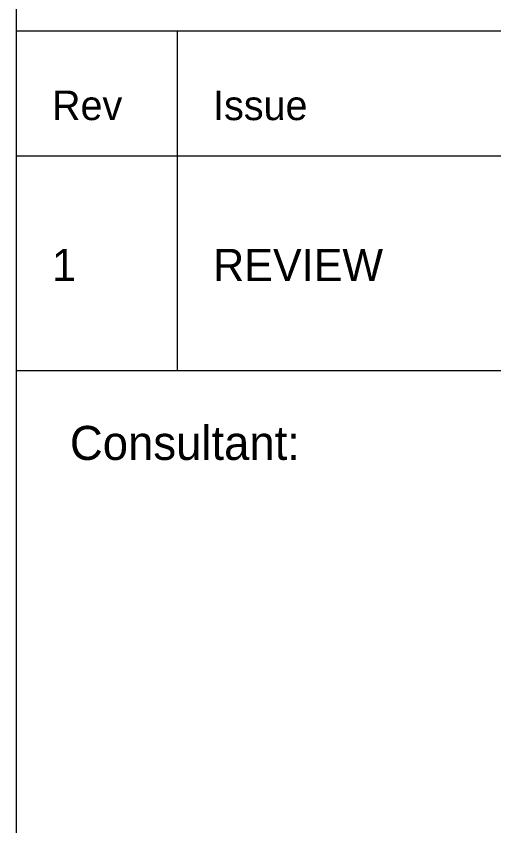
# Paper-space layout '02 Elevations and 3D' of a CAD drawing. Header units: millimetres. Extents: x 5 to 415, y 7 to 290.
# Drawn here: x 342 to 368.68, y 86.54 to 131.81 of the extents above; entities that cross this region are included whole.
import ezdxf

# ---------------------------------------------------------------- set-up
doc = ezdxf.new("R2010")
doc.units = ezdxf.units.MM
doc.layers.add('SHEET', color=7, linetype='Continuous')
doc.layers.add('TEXT', color=7, linetype='Continuous')

# ---------------------------------------------------------------- blocks, each defined once
blk = doc.blocks.new('SHEET_02')
at = {"layer": 'SHEET', "lineweight": 18}
for p, q in [((342, 290), (342, 7)), ((342, 131), (415, 131)), ((351, 131), (351, 112)), ((342, 124), (415, 124)), ((342, 112), (415, 112))]:
    blk.add_line(p, q, dxfattribs=at)
at = {"layer": 'TEXT'}
for s, height, p in [('Rev', 1.65, (344, 126)), ('Issue', 1.65, (353, 126)), ('1', 1.8, (344, 117)), ('REVIEW', 1.8, (353, 117)), ('Consultant:', 1.9, (345, 107))]:
    blk.add_text(s, height=height, dxfattribs=at).set_placement(p)

psp = doc.layouts.new('02 Elevations and 3D')

# ---------------------------------------------------------------- block references
psp.add_blockref('SHEET_02', (0, 0))

doc.saveas('drawing.dxf')
